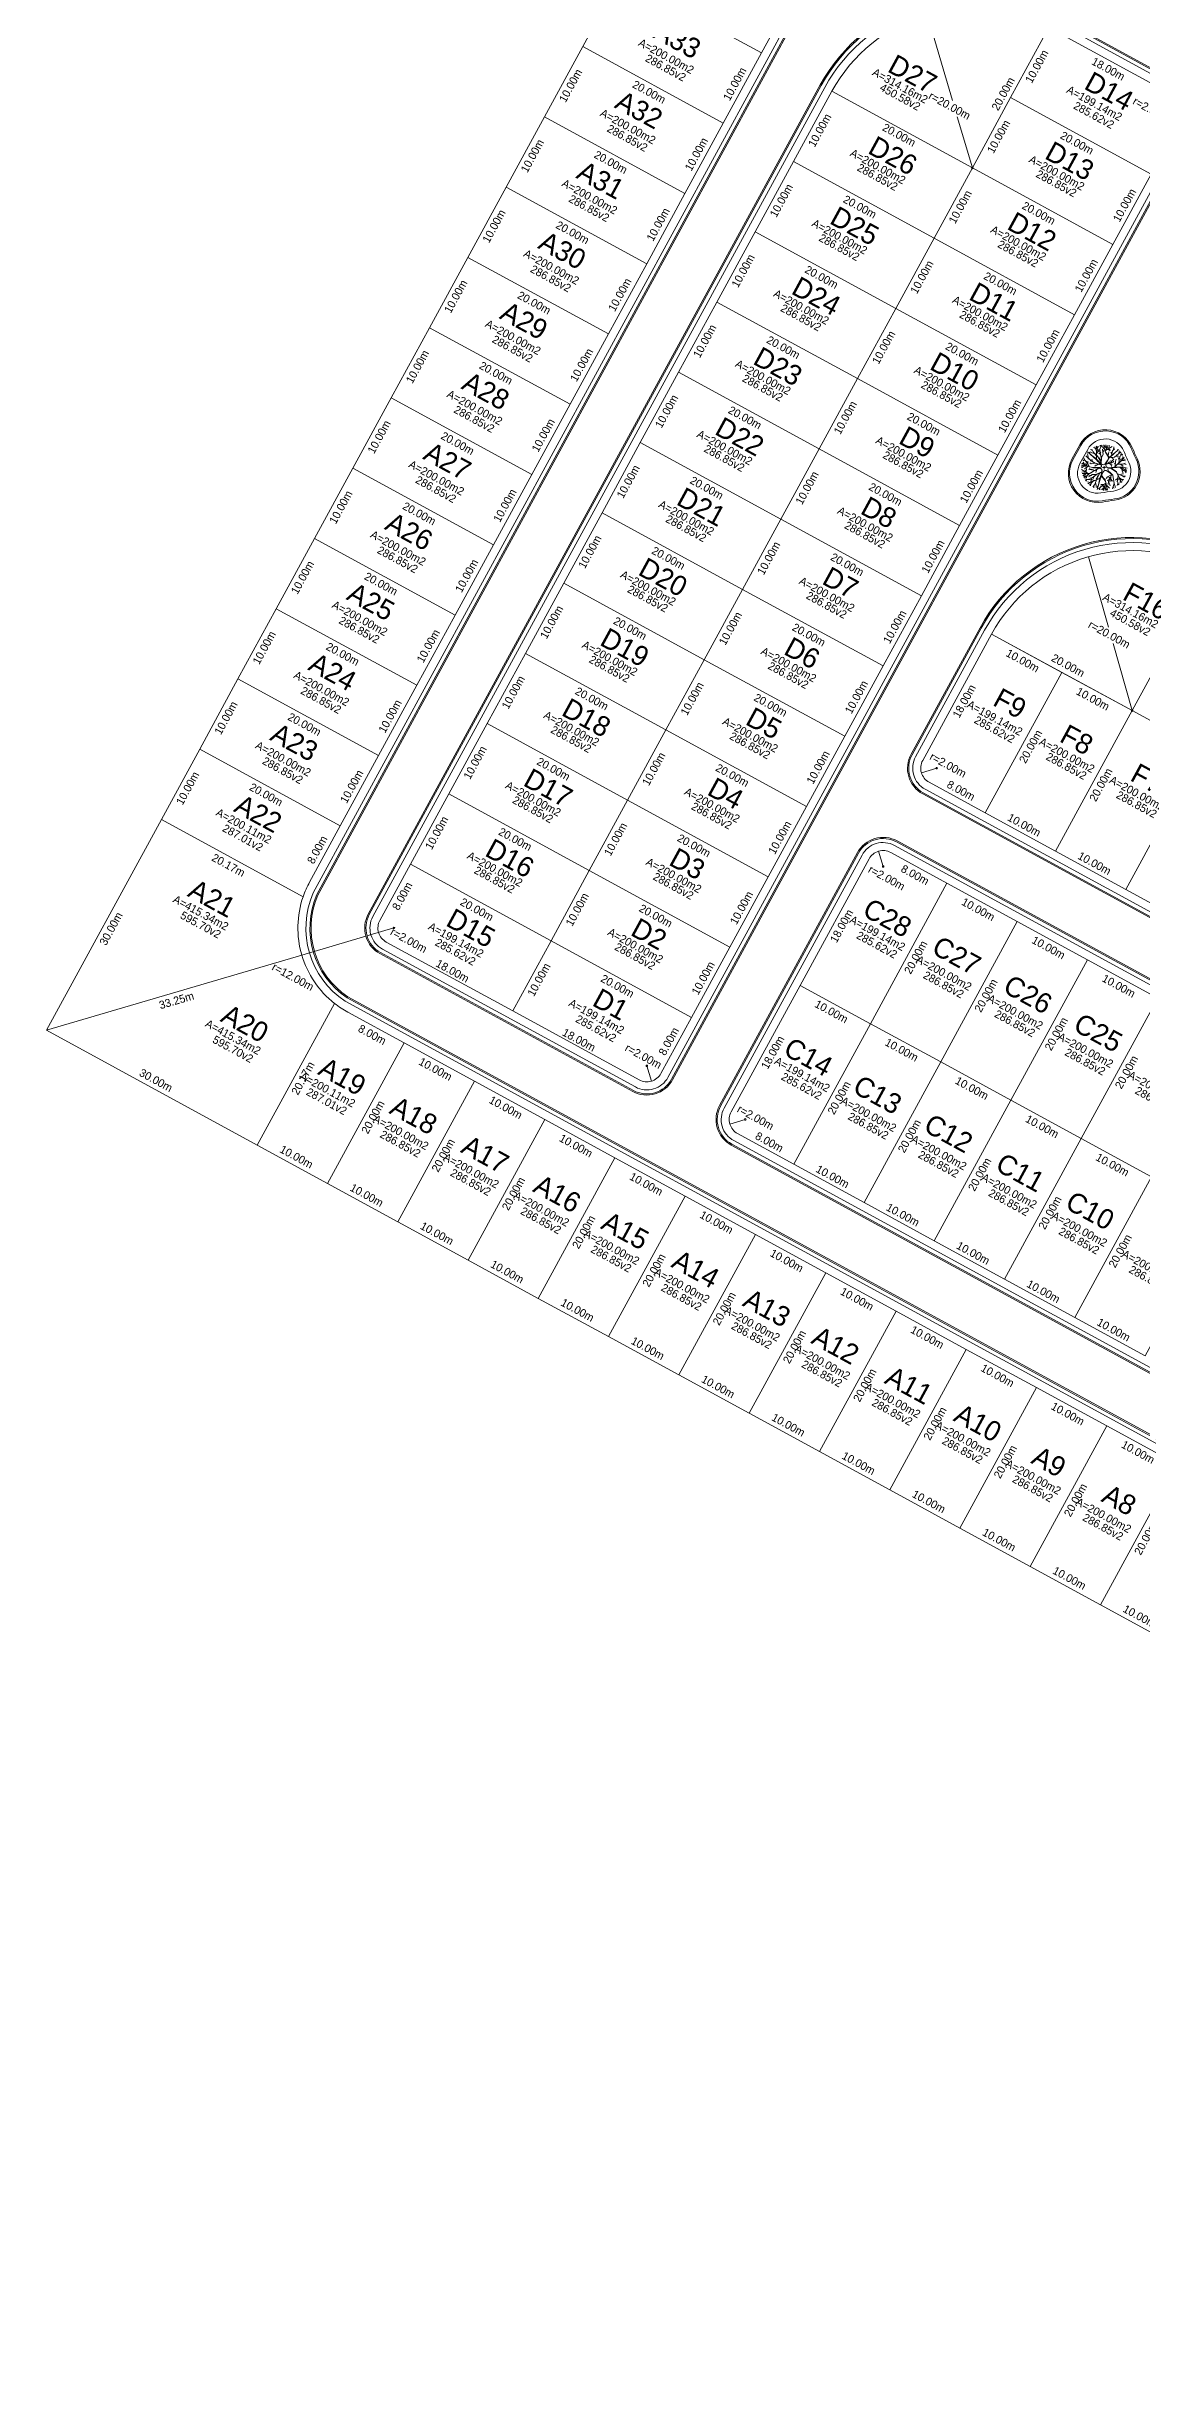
# Model space of a CAD drawing. Header units: metres. Extents: x 25 to 399, y 5 to 459.
# Drawn here: x 25.1 to 161.9, y 10.5 to 301.2 of the extents above; entities that cross this region are included whole.
import ezdxf
from ezdxf.enums import TextEntityAlignment as Align

# ---------------------------------------------------------------- set-up
doc = ezdxf.new("R2010")
doc.units = ezdxf.units.M
for name, color, linetype, lineweight in [('ACERAS', 7, 'Continuous', 0), ('JARDINERIA', 250, 'Continuous', 0), ('LOTES', 250, 'Continuous', 5), ('textos', 16, 'Continuous', 0)]:
    doc.layers.add(name, color=color, linetype=linetype, lineweight=lineweight)
doc.styles.get("Standard").update_dxf_attribs({"font": ''})
doc.styles.get('Standard').set_extended_font_data('Caviar Dreams')

# ---------------------------------------------------------------- blocks, each defined once
blk = doc.blocks.new('A$C64D44EF8')
at = {"layer": 'JARDINERIA', "color": 116, "lineweight": 0, "true_color": 0x136734}
for p, q in [((0.071, 0.547), (0, 0.503)), ((0.033, 0.523), (0.001, 0.529)), ((0.123, 0.546), (0.002, 0.549)), ((0.041, 0.587), (0.007, 0.583)), ((0.105, 0.546), (0.011, 0.606)), ((0.044, 0.548), (0.024, 0.561)), ((0.074, 0.668), (0.034, 0.676)), ((0.054, 0.672), (0.039, 0.654)), ((0.073, 0.567), (0.042, 0.627)), ((0.074, 0.668), (0.051, 0.719)), ((0.122, 0.619), (0.074, 0.668)), ((0.133, 0.522), (0.088, 0.52)), ((0.121, 0.546), (0.092, 0.595)), ((0.147, 0.534), (0.097, 0.494)), ((0.193, 0.673), (0.102, 0.762)), ((0.12, 0.512), (0.106, 0.48)), ((0.108, 0.569), (0.112, 0.591)), ((0.111, 0.63), (0.114, 0.648)), ((0.122, 0.619), (0.169, 0.525)), ((0.143, 0.579), (0.122, 0.619)), ((0.179, 0.518), (0.123, 0.546)), ((0.169, 0.525), (0.123, 0.546)), ((0.14, 0.787), (0.125, 0.812)), ((0.326, 0.678), (0.137, 0.849)), ((0.146, 0.719), (0.14, 0.787)), ((0.143, 0.578), (0.143, 0.644)), ((0.171, 0.524), (0.143, 0.578)), ((0.173, 0.693), (0.144, 0.694)), ((0.18, 0.52), (0.171, 0.524)), ((0.188, 0.823), (0.173, 0.843)), ((0.179, 0.518), (0.25, 0.504)), ((0.18, 0.52), (0.254, 0.509)), ((0.213, 0.59), (0.184, 0.608)), ((0.198, 0.794), (0.188, 0.823)), ((0.19, 0.819), (0.2, 0.851)), ((0.325, 0.692), (0.191, 0.8)), ((0.216, 0.656), (0.191, 0.654)), ((0.216, 0.655), (0.193, 0.673)), ((0.247, 0.875), (0.199, 0.903)), ((0.23, 0.826), (0.213, 0.835)), ((0.297, 0.601), (0.213, 0.59)), ((0.303, 0.598), (0.213, 0.59)), ((0.297, 0.601), (0.216, 0.655)), ((0.302, 0.603), (0.216, 0.655)), ((0.242, 0.639), (0.226, 0.686)), ((0.289, 0.814), (0.23, 0.826)), ((0.289, 0.814), (0.23, 0.826)), ((0.259, 0.849), (0.231, 0.911)), ((0.329, 0.771), (0.259, 0.849)), ((0.289, 0.814), (0.259, 0.849)), ((0.316, 0.911), (0.267, 0.945)), ((0.329, 0.767), (0.289, 0.814)), ((0.379, 0.575), (0.293, 0.537)), ((0.324, 0.553), (0.293, 0.537)), ((0.334, 0.862), (0.297, 0.959)), ((0.302, 0.603), (0.425, 0.569)), ((0.369, 0.578), (0.303, 0.598)), ((0.326, 0.554), (0.305, 0.558)), ((0.324, 0.553), (0.31, 0.557)), ((0.325, 0.692), (0.329, 0.767)), ((0.369, 0.578), (0.326, 0.554)), ((0.328, 0.878), (0.345, 0.976)), ((0.329, 0.771), (0.334, 0.862)), ((0.341, 0.953), (0.33, 0.973)), ((0.33, 0.686), (0.333, 0.809)), ((0.402, 0.892), (0.333, 0.811)), ((0.333, 0.811), (0.334, 0.862)), ((0.333, 0.809), (0.372, 0.856)), ((0.334, 0.916), (0.378, 0.968)), ((0.334, 0.864), (0.368, 0.91)), ((0.366, 0.733), (0.338, 0.751)), ((0.35, 0.885), (0.372, 0.89)), ((0.375, 0.715), (0.352, 0.765)), ((0.372, 0.856), (0.402, 0.892)), ((0.372, 0.856), (0.431, 0.87)), ((0.372, 0.856), (0.431, 0.87)), ((0.429, 0.639), (0.375, 0.715)), ((0.397, 0.688), (0.375, 0.715)), ((0.432, 0.558), (0.379, 0.575)), ((0.421, 0.788), (0.383, 0.82)), ((0.398, 0.708), (0.394, 0.719)), ((0.397, 0.688), (0.398, 0.703)), ((0.398, 0.687), (0.398, 0.708)), ((0.429, 0.649), (0.398, 0.687)), ((0.424, 0.974), (0.402, 0.981)), ((0.402, 0.892), (0.429, 0.954)), ((0.415, 0.818), (0.407, 0.846)), ((0.408, 0.905), (0.425, 0.91)), ((0.415, 0.819), (0.425, 0.842)), ((0.439, 0.724), (0.415, 0.818)), ((0.435, 0.72), (0.415, 0.818)), ((0.429, 0.954), (0.42, 0.994)), ((0.429, 0.639), (0.425, 0.592)), ((0.429, 0.954), (0.462, 0.99)), ((0.435, 0.72), (0.429, 0.649)), ((0.433, 0.587), (0.44, 0.717)), ((0.439, 0.724), (0.478, 0.799)), ((0.44, 0.717), (0.478, 0.799)), ((0.471, 0.943), (0.464, 0.964)), ((0.47, 0.832), (0.466, 0.902)), ((0.47, 0.839), (0.494, 0.876)), ((0.478, 0.799), (0.47, 0.832)), ((0.506, 0.912), (0.471, 0.943)), ((0.505, 0.915), (0.471, 0.943)), ((0.505, 0.921), (0.494, 0.997)), ((0.494, 0.997), (0.503, 0.919)), ((0.5, 0.5), (0.5, 0.534)), ((0.503, 0.919), (0.505, 0.915)), ((0.526, 0.867), (0.505, 0.921)), ((0.506, 0.912), (0.523, 0.863)), ((0.515, 0.964), (0.509, 0.989)), ((0.547, 0.933), (0.515, 0.964)), ((0.523, 0.863), (0.52, 0.856)), ((0.601, 0.717), (0.52, 0.856)), ((0.563, 0.929), (0.526, 0.867)), ((0.527, 0.86), (0.594, 0.989)), ((0.527, 0.855), (0.527, 0.86)), ((0.607, 0.721), (0.527, 0.855)), ((0.533, 0.566), (0.54, 0.579)), ((0.544, 0.518), (0.533, 0.566)), ((0.534, 0.874), (0.679, 0.964)), ((0.55, 0.905), (0.54, 0.997)), ((0.54, 0.579), (0.604, 0.59)), ((0.541, 0.582), (0.612, 0.713)), ((0.541, 0.582), (0.577, 0.587)), ((0.581, 0.493), (0.544, 0.518)), ((0.545, 0.949), (0.564, 0.975)), ((0.563, 0.929), (0.583, 0.94)), ((0.566, 0.894), (0.634, 0.896)), ((0.577, 0.587), (0.609, 0.619)), ((0.579, 0.588), (0.609, 0.619)), ((0.579, 0.588), (0.65, 0.598)), ((0.586, 0.757), (0.604, 0.842)), ((0.595, 0.8), (0.588, 0.816)), ((0.594, 0.895), (0.634, 0.865)), ((0.598, 0.914), (0.623, 0.982)), ((0.604, 0.59), (0.658, 0.562)), ((0.605, 0.59), (0.65, 0.598)), ((0.605, 0.59), (0.658, 0.562)), ((0.607, 0.721), (0.66, 0.765)), ((0.609, 0.619), (0.625, 0.628)), ((0.612, 0.713), (0.619, 0.72)), ((0.619, 0.72), (0.727, 0.726)), ((0.623, 0.723), (0.814, 0.893)), ((0.623, 0.723), (0.727, 0.726)), ((0.633, 0.596), (0.711, 0.682)), ((0.644, 0.57), (0.649, 0.559)), ((0.668, 0.802), (0.649, 0.838)), ((0.655, 0.62), (0.649, 0.655)), ((0.649, 0.559), (0.662, 0.527)), ((0.65, 0.598), (0.711, 0.628)), ((0.658, 0.562), (0.677, 0.559)), ((0.66, 0.765), (0.682, 0.866)), ((0.662, 0.722), (0.694, 0.698)), ((0.664, 0.768), (0.785, 0.867)), ((0.664, 0.768), (0.682, 0.866)), ((0.682, 0.866), (0.732, 0.911)), ((0.697, 0.621), (0.702, 0.634)), ((0.702, 0.634), (0.709, 0.643)), ((0.705, 0.887), (0.717, 0.951)), ((0.716, 0.506), (0.737, 0.525)), ((0.719, 0.899), (0.737, 0.901)), ((0.726, 0.506), (0.793, 0.572)), ((0.727, 0.726), (0.866, 0.84)), ((0.741, 0.578), (0.729, 0.599)), ((0.737, 0.525), (0.746, 0.636)), ((0.741, 0.529), (0.746, 0.636)), ((0.741, 0.529), (0.822, 0.603)), ((0.746, 0.636), (0.764, 0.681)), ((0.751, 0.746), (0.816, 0.748)), ((0.766, 0.758), (0.77, 0.775)), ((0.784, 0.866), (0.791, 0.896)), ((0.793, 0.572), (0.854, 0.573)), ((0.796, 0.575), (0.862, 0.639)), ((0.796, 0.575), (0.901, 0.573)), ((0.832, 0.663), (0.804, 0.717)), ((0.832, 0.663), (0.804, 0.717)), ((0.818, 0.801), (0.84, 0.867)), ((0.822, 0.603), (0.832, 0.663)), ((0.839, 0.709), (0.824, 0.604)), ((0.824, 0.604), (0.862, 0.639)), ((0.832, 0.663), (0.839, 0.709)), ((0.846, 0.722), (0.838, 0.739)), ((0.839, 0.709), (0.869, 0.77)), ((0.854, 0.573), (0.903, 0.536)), ((0.855, 0.573), (0.903, 0.536)), ((0.855, 0.573), (0.901, 0.573)), ((0.869, 0.665), (0.857, 0.685)), ((0.862, 0.639), (0.959, 0.674)), ((0.863, 0.639), (0.875, 0.696)), ((0.869, 0.77), (0.875, 0.819)), ((0.869, 0.77), (0.905, 0.79)), ((0.878, 0.645), (0.941, 0.721)), ((0.887, 0.78), (0.907, 0.767)), ((0.901, 0.573), (0.966, 0.592)), ((0.902, 0.674), (0.913, 0.741)), ((0.903, 0.536), (0.92, 0.53)), ((0.911, 0.656), (0.968, 0.642)), ((0.926, 0.703), (0.948, 0.708)), ((0.929, 0.581), (0.981, 0.564)), ((0.145, 0.373), (0.001, 0.464)), ((0.081, 0.413), (0.009, 0.406)), ((0.161, 0.372), (0.015, 0.376)), ((0.111, 0.374), (0.032, 0.324)), ((0.073, 0.35), (0.041, 0.355)), ((0.116, 0.326), (0.052, 0.283)), ((0.052, 0.283), (0.118, 0.325)), ((0.072, 0.316), (0.053, 0.3)), ((0.097, 0.494), (0.056, 0.481)), ((0.084, 0.375), (0.064, 0.388)), ((0.087, 0.359), (0.072, 0.316)), ((0.119, 0.243), (0.072, 0.257)), ((0.113, 0.393), (0.082, 0.453)), ((0.084, 0.375), (0.155, 0.369)), ((0.119, 0.243), (0.087, 0.218)), ((0.111, 0.286), (0.094, 0.27)), ((0.1, 0.418), (0.11, 0.467)), ((0.103, 0.23), (0.107, 0.207)), ((0.123, 0.331), (0.111, 0.286)), ((0.121, 0.329), (0.111, 0.286)), ((0.155, 0.369), (0.116, 0.326)), ((0.118, 0.325), (0.121, 0.329)), ((0.187, 0.246), (0.119, 0.243)), ((0.123, 0.331), (0.159, 0.368)), ((0.194, 0.175), (0.128, 0.191)), ((0.231, 0.185), (0.135, 0.158)), ((0.158, 0.164), (0.145, 0.146)), ((0.21, 0.334), (0.15, 0.299)), ((0.215, 0.466), (0.159, 0.463)), ((0.159, 0.368), (0.167, 0.368)), ((0.172, 0.245), (0.16, 0.259)), ((0.161, 0.372), (0.166, 0.371)), ((0.205, 0.33), (0.161, 0.336)), ((0.166, 0.371), (0.288, 0.441)), ((0.243, 0.198), (0.172, 0.122)), ((0.192, 0.465), (0.175, 0.485)), ((0.215, 0.465), (0.181, 0.464)), ((0.242, 0.197), (0.185, 0.208)), ((0.232, 0.235), (0.187, 0.246)), ((0.187, 0.246), (0.289, 0.219)), ((0.232, 0.235), (0.194, 0.282)), ((0.232, 0.235), (0.194, 0.282)), ((0.207, 0.16), (0.197, 0.102)), ((0.216, 0.202), (0.202, 0.22)), ((0.237, 0.355), (0.21, 0.334)), ((0.291, 0.442), (0.215, 0.466)), ((0.288, 0.441), (0.215, 0.465)), ((0.246, 0.289), (0.222, 0.289)), ((0.247, 0.29), (0.226, 0.27)), ((0.253, 0.452), (0.229, 0.447)), ((0.291, 0.22), (0.232, 0.235)), ((0.327, 0.356), (0.237, 0.355)), ((0.321, 0.352), (0.237, 0.355)), ((0.327, 0.233), (0.243, 0.198)), ((0.289, 0.219), (0.243, 0.198)), ((0.288, 0.136), (0.244, 0.084)), ((0.321, 0.352), (0.247, 0.29)), ((0.327, 0.35), (0.247, 0.29)), ((0.25, 0.504), (0.257, 0.501)), ((0.271, 0.308), (0.26, 0.261)), ((0.269, 0.113), (0.264, 0.059)), ((0.327, 0.233), (0.288, 0.136)), ((0.306, 0.178), (0.288, 0.136)), ((0.291, 0.442), (0.38, 0.493)), ((0.403, 0.271), (0.291, 0.22)), ((0.33, 0.234), (0.306, 0.178)), ((0.306, 0.178), (0.321, 0.119)), ((0.306, 0.178), (0.321, 0.119)), ((0.344, 0.086), (0.312, 0.082)), ((0.335, 0.463), (0.314, 0.396)), ((0.321, 0.119), (0.32, 0.101)), ((0.333, 0.462), (0.321, 0.419)), ((0.358, 0.298), (0.323, 0.256)), ((0.447, 0.407), (0.327, 0.356)), ((0.327, 0.35), (0.393, 0.376)), ((0.401, 0.263), (0.33, 0.234)), ((0.341, 0.084), (0.33, 0.061)), ((0.345, 0.283), (0.341, 0.249)), ((0.412, 0.271), (0.341, 0.026)), ((0.363, 0.105), (0.341, 0.084)), ((0.354, 0.322), (0.346, 0.314)), ((0.393, 0.054), (0.349, 0.031)), ((0.373, 0.332), (0.354, 0.322)), ((0.403, 0.38), (0.358, 0.298)), ((0.372, 0.33), (0.358, 0.325)), ((0.372, 0.33), (0.358, 0.298)), ((0.401, 0.263), (0.361, 0.096)), ((0.38, 0.493), (0.366, 0.494)), ((0.393, 0.376), (0.373, 0.332)), ((0.393, 0.054), (0.388, 0.013)), ((0.39, 0.033), (0.409, 0.019)), ((0.44, 0.103), (0.393, 0.054)), ((0.403, 0.38), (0.446, 0.397)), ((0.429, 0.092), (0.411, 0.094)), ((0.48, 0.127), (0.42, 0.134)), ((0.48, 0.126), (0.42, 0.134)), ((0.432, 0.318), (0.522, 0.205)), ((0.495, 0.057), (0.436, 0.023)), ((0.438, 0.332), (0.525, 0.206)), ((0.44, 0.103), (0.533, 0.156)), ((0.48, 0.126), (0.44, 0.103)), ((0.513, 0.09), (0.464, 0.004)), ((0.5, 0.5), (0.465, 0.5)), ((0.513, 0.106), (0.465, 0.074)), ((0.491, 0.091), (0.468, 0.095)), ((0.476, 0.024), (0.479, 0.002)), ((0.532, 0.157), (0.48, 0.127)), ((0.488, 0.26), (0.527, 0.238)), ((0.5, 0.5), (0.53, 0.5)), ((0.5, 0.5), (0.5, 0.461)), ((0.532, 0.155), (0.513, 0.107)), ((0.513, 0.107), (0.515, 0)), ((0.514, 0.055), (0.551, 0.002)), ((0.522, 0.205), (0.532, 0.157)), ((0.525, 0.206), (0.564, 0.004)), ((0.533, 0.156), (0.554, 0.057)), ((0.571, 0.3), (0.542, 0.262)), ((0.543, 0.115), (0.614, 0.052)), ((0.624, 0.252), (0.564, 0.22)), ((0.571, 0.3), (0.666, 0.348)), ((0.612, 0.321), (0.571, 0.3)), ((0.716, 0.506), (0.581, 0.493)), ((0.592, 0.198), (0.584, 0.132)), ((0.644, 0.284), (0.592, 0.2)), ((0.592, 0.2), (0.627, 0.099)), ((0.645, 0.3), (0.595, 0.27)), ((0.595, 0.069), (0.6, 0.047)), ((0.622, 0.286), (0.6, 0.29)), ((0.604, 0.22), (0.607, 0.197)), ((0.666, 0.35), (0.612, 0.321)), ((0.761, 0.402), (0.635, 0.486)), ((0.645, 0.301), (0.642, 0.198)), ((0.644, 0.249), (0.675, 0.199)), ((0.666, 0.348), (0.645, 0.301)), ((0.766, 0.403), (0.656, 0.489)), ((0.711, 0.157), (0.674, 0.031)), ((0.688, 0.33), (0.712, 0.153)), ((0.69, 0.332), (0.712, 0.153)), ((0.692, 0.09), (0.712, 0.05)), ((0.712, 0.153), (0.745, 0.064)), ((0.792, 0.265), (0.747, 0.224)), ((0.792, 0.264), (0.747, 0.224)), ((0.761, 0.402), (0.803, 0.325)), ((0.766, 0.403), (0.786, 0.363)), ((0.785, 0.204), (0.772, 0.192)), ((0.791, 0.151), (0.78, 0.103)), ((0.784, 0.219), (0.804, 0.323)), ((0.792, 0.264), (0.784, 0.219)), ((0.784, 0.219), (0.791, 0.151)), ((0.786, 0.363), (0.843, 0.342)), ((0.787, 0.359), (0.828, 0.278)), ((0.787, 0.359), (0.887, 0.327)), ((0.791, 0.151), (0.818, 0.121)), ((0.803, 0.325), (0.792, 0.265)), ((0.804, 0.323), (0.828, 0.278)), ((0.805, 0.136), (0.828, 0.141)), ((0.826, 0.25), (0.808, 0.235)), ((0.829, 0.277), (0.822, 0.22)), ((0.828, 0.278), (0.908, 0.212)), ((0.841, 0.505), (0.888, 0.466)), ((0.841, 0.267), (0.875, 0.173)), ((0.854, 0.231), (0.842, 0.164)), ((0.843, 0.342), (0.901, 0.361)), ((0.844, 0.342), (0.901, 0.361)), ((0.844, 0.342), (0.887, 0.327)), ((0.845, 0.505), (0.868, 0.485)), ((0.867, 0.196), (0.886, 0.184)), ((0.868, 0.485), (0.912, 0.481)), ((0.868, 0.245), (0.927, 0.239)), ((0.87, 0.483), (0.912, 0.481)), ((0.87, 0.483), (0.923, 0.436)), ((0.887, 0.327), (0.942, 0.287)), ((0.888, 0.466), (0.901, 0.407)), ((0.888, 0.466), (0.901, 0.407)), ((0.888, 0.466), (0.923, 0.436)), ((0.898, 0.422), (0.893, 0.411)), ((0.901, 0.407), (0.911, 0.391)), ((0.901, 0.361), (0.92, 0.361)), ((0.908, 0.509), (1, 0.487)), ((0.91, 0.448), (0.99, 0.45)), ((0.91, 0.31), (0.965, 0.309)), ((0.912, 0.481), (0.929, 0.475)), ((0.923, 0.436), (0.986, 0.409)), ((0.945, 0.449), (0.966, 0.474)), ((0.95, 0.425), (0.979, 0.378)), ((0.968, 0.449), (0.987, 0.434)), ((0.971, 0.416), (0.984, 0.42))]:
    blk.add_line(p, q, dxfattribs=at)
for points in [[(0.254, 0.509), (0.311, 0.505), (0.356, 0.503), (0.389, 0.504), (0.412, 0.506), (0.428, 0.51), (0.436, 0.516), (0.44, 0.523), (0.441, 0.53), (0.44, 0.539), (0.437, 0.548), (0.432, 0.558)], [(0.326, 0.678), (0.36, 0.639)], [(0.33, 0.686), (0.381, 0.634), (0.425, 0.592)], [(0.425, 0.569), (0.424, 0.571), (0.413, 0.585), (0.399, 0.601), (0.381, 0.619), (0.36, 0.639)], [(0.433, 0.587), (0.458, 0.57), (0.485, 0.564), (0.51, 0.575), (0.536, 0.604), (0.565, 0.651), (0.601, 0.717)], [(0.167, 0.368), (0.239, 0.409), (0.293, 0.44), (0.332, 0.462), (0.333, 0.462)], [(0.366, 0.494), (0.332, 0.498), (0.257, 0.501)], [(0.335, 0.463), (0.359, 0.476), (0.376, 0.485), (0.385, 0.489), (0.39, 0.491), (0.393, 0.49), (0.396, 0.489), (0.399, 0.489), (0.403, 0.488), (0.406, 0.486), (0.41, 0.485), (0.414, 0.484), (0.418, 0.482), (0.422, 0.48), (0.425, 0.479), (0.429, 0.477), (0.432, 0.475), (0.435, 0.472), (0.437, 0.47), (0.44, 0.467), (0.442, 0.464), (0.444, 0.46), (0.446, 0.456), (0.447, 0.452), (0.448, 0.447), (0.449, 0.441), (0.45, 0.434), (0.45, 0.426), (0.449, 0.417), (0.447, 0.407)], [(0.403, 0.271), (0.428, 0.34), (0.446, 0.397)], [(0.412, 0.271), (0.432, 0.318)], [(0.438, 0.332), (0.442, 0.341), (0.467, 0.392), (0.49, 0.424), (0.514, 0.438), (0.543, 0.435), (0.579, 0.416), (0.626, 0.38), (0.688, 0.33)], [(0.69, 0.332), (0.633, 0.383), (0.595, 0.422), (0.579, 0.45), (0.586, 0.47), (0.62, 0.484), (0.635, 0.486)], [(0.656, 0.489), (0.683, 0.493), (0.778, 0.501), (0.841, 0.505)], [(0.908, 0.509), (0.777, 0.506), (0.726, 0.506)], [(0.845, 0.505), (0.908, 0.509)]]:
    blk.add_lwpolyline(points, dxfattribs=at)

msp = doc.modelspace()

# ---------------------------------------------------------------- linework, layer by layer
at = {"layer": 'ACERAS'}
for points in [[(185.86, 10.88), (227.98, 88.15, 0.414148), (226.78, 92.22), (62.43, 181.86, -0.363873), (58.43, 195.42), (123.95, 315.69, 0.414214), (122.75, 319.76), (45.48, 361.88)], [(186.43, 10.57), (228.55, 87.84, 0.414148), (227.15, 92.58), (62.69, 182.28, -0.362712), (58.88, 195.2), (124.39, 315.45, 0.414214), (122.99, 320.2), (45.72, 362.32)], [(186.57, 10.5), (228.68, 87.76, 0.414148), (227.23, 92.72), (62.76, 182.41, -0.362347), (59.02, 195.13), (124.52, 315.38, 0.414214), (123.06, 320.33), (45.79, 362.45)]]:
    msp.add_lwpolyline(points, format="xyb", dxfattribs=at)
for points in [[(151.16, 305.02), (166.96, 296.4, -0.414214), (168.42, 291.45), (103.33, 172.04, -0.414214), (98.38, 170.58), (66.77, 187.81, -0.414214), (65.31, 192.76), (121.79, 296.37, -0.414214)], [(151.09, 304.89), (166.89, 296.27, -0.414214), (168.29, 291.52), (103.2, 172.11, -0.414214), (98.45, 170.71), (66.84, 187.94, -0.414214), (65.44, 192.69), (121.92, 296.3, -0.414214)], [(150.85, 304.45), (166.65, 295.83, -0.414214), (167.85, 291.76), (102.76, 172.35, -0.414214), (98.69, 171.15), (67.08, 188.38, -0.414214), (65.88, 192.45), (122.36, 296.06, -0.414214)], [(134.6, 207.78), (210.11, 166.62, 0.414214), (215.06, 168.08), (223.68, 183.88, 0.414214), (215.03, 213.26), (171.13, 237.19, 0.414214), (141.76, 228.54), (133.14, 212.73, 0.414214)], [(134.67, 207.91), (210.18, 166.75, 0.414214), (214.93, 168.15), (223.55, 183.96, 0.414214), (214.96, 213.12), (171.06, 237.05, 0.414214), (141.89, 228.47), (133.27, 212.66, 0.414214)], [(134.91, 208.35), (210.42, 167.19, 0.414214), (214.49, 168.39), (223.11, 184.2, 0.414214), (214.72, 212.69), (170.82, 236.62, 0.414214), (142.33, 228.23), (133.71, 212.42, 0.414214)], [(131.39, 201.9), (251.16, 136.62, -0.414214), (252.61, 131.67), (235.38, 100.06, -0.414214), (230.43, 98.6), (110.67, 163.88, -0.414214), (109.21, 168.83), (126.44, 200.44, -0.414214)], [(131.32, 201.77), (251.08, 136.49, -0.414214), (252.48, 131.74), (235.25, 100.13, -0.414214), (230.5, 98.73), (110.74, 164.01, -0.414214), (109.34, 168.76), (126.57, 200.37, -0.414214)], [(131.08, 201.33), (250.71, 136.12, -0.414214), (251.91, 132.05), (234.68, 100.44, -0.414214), (230.61, 99.24), (110.98, 164.45, -0.414214), (109.78, 168.52), (127.01, 200.13, -0.414214)]]:
    msp.add_lwpolyline(points, format="xyb", close=True, dxfattribs=at)
at = {"layer": 'JARDINERIA', "elevation": -1110.01}
for points in [[(160.77, 251.06, 0.011388), (161.4, 249.68, -0.511453), (158.57, 244.48, 0.011388), (157.06, 244.25, -0.62751), (153.24, 249.6), (154.21, 251.38, -0.62751)], [(160.64, 251, 0.011388), (161.26, 249.61, -0.511453), (158.55, 244.63, 0.011388), (157.04, 244.4, -0.62751), (153.37, 249.53), (154.34, 251.31, -0.62751)], [(159.72, 250.61, 0.011388), (160.36, 249.18, -0.511453), (158.42, 245.62, 0.011388), (156.87, 245.39, -0.62751), (154.25, 249.05), (155.22, 250.83, -0.62751)]]:
    msp.add_lwpolyline(points, format="xyb", close=True, dxfattribs=at)
at = {"layer": 'LOTES'}
for points in [[(119.24, 309.15), (101.68, 318.72), (96.89, 309.94), (114.46, 300.37)], [(114.46, 300.37), (96.89, 309.94), (92.11, 301.16), (109.67, 291.59)], [(109.67, 291.59), (92.11, 301.16), (87.32, 292.38), (104.88, 282.81)], [(140.8, 286.01), (123.24, 295.58), (118.45, 286.8), (136.01, 277.23)], [(163.14, 285.22), (145.58, 294.79), (140.8, 286.01), (158.36, 276.44)], [(104.88, 282.81), (87.32, 292.38), (82.54, 283.6), (100.1, 274.03)], [(136.01, 277.23), (118.45, 286.8), (113.66, 278.02), (131.22, 268.45)], [(158.36, 276.44), (140.8, 286.01), (136.01, 277.23), (153.57, 267.66)], [(100.1, 274.03), (82.54, 283.6), (77.75, 274.82), (95.31, 265.25)], [(131.22, 268.45), (113.66, 278.02), (108.88, 269.24), (126.44, 259.67)], [(153.57, 267.66), (136.01, 277.23), (131.22, 268.45), (148.78, 258.88)], [(95.31, 265.25), (77.75, 274.82), (72.96, 266.04), (90.52, 256.47)], [(126.44, 259.67), (108.88, 269.24), (104.09, 260.46), (121.65, 250.89)], [(148.78, 258.88), (131.22, 268.45), (126.44, 259.67), (144, 250.1)], [(90.52, 256.47), (72.96, 266.04), (68.18, 257.26), (85.74, 247.69)], [(121.65, 250.89), (104.09, 260.46), (99.3, 251.68), (116.87, 242.11)], [(144, 250.1), (126.44, 259.67), (121.65, 250.89), (139.21, 241.32)], [(85.74, 247.69), (68.18, 257.26), (63.39, 248.48), (80.95, 238.91)], [(116.87, 242.11), (99.3, 251.68), (94.52, 242.9), (112.08, 233.33)], [(139.21, 241.32), (121.65, 250.89), (116.87, 242.11), (134.43, 232.54)], [(80.95, 238.91), (63.39, 248.48), (58.61, 239.7), (76.17, 230.13)], [(112.08, 233.33), (94.52, 242.9), (89.73, 234.12), (107.29, 224.55)], [(134.43, 232.54), (116.87, 242.11), (112.08, 233.33), (129.64, 223.76)], [(76.17, 230.13), (58.61, 239.7), (53.82, 230.92), (71.38, 221.35)], [(169.55, 213.39), (160.77, 218.18), (170.34, 235.74), (179.12, 230.95)], [(107.29, 224.55), (89.73, 234.12), (84.95, 225.34), (102.51, 215.77)], [(129.64, 223.76), (112.08, 233.33), (107.29, 224.55), (124.85, 214.98)], [(71.38, 221.35), (53.82, 230.92), (49.03, 222.14), (66.59, 212.56)], [(102.51, 215.77), (84.95, 225.34), (80.16, 216.56), (97.72, 206.99)], [(124.85, 214.98), (107.29, 224.55), (102.51, 215.77), (120.07, 206.19)], [(66.59, 212.56), (49.03, 222.14), (44.25, 213.36), (61.81, 203.78)], [(151.19, 200.62), (142.41, 205.4), (151.99, 222.96), (160.77, 218.18)], [(159.97, 195.83), (151.19, 200.62), (160.77, 218.18), (169.55, 213.39)], [(97.72, 206.99), (80.16, 216.56), (75.37, 207.78), (92.93, 198.21)], [(120.07, 206.19), (102.51, 215.77), (97.72, 206.99), (115.28, 197.41)], [(168.76, 191.04), (159.97, 195.83), (169.55, 213.39), (178.33, 208.61)], [(92.93, 198.21), (75.37, 207.78), (70.59, 199), (88.15, 189.43)], [(115.28, 197.41), (97.72, 206.99), (92.93, 198.21), (110.5, 188.63)], [(110.5, 188.63), (92.93, 198.21), (88.15, 189.43), (105.71, 179.85)], [(146.41, 191.84), (137.63, 196.62), (128.06, 179.06), (136.84, 174.28)], [(155.19, 187.05), (146.41, 191.84), (136.84, 174.28), (145.62, 169.49)], [(163.97, 182.26), (155.19, 187.05), (145.62, 169.49), (154.4, 164.7)], [(172.75, 177.48), (163.97, 182.26), (154.4, 164.7), (163.18, 159.92)], [(136.84, 174.28), (128.06, 179.06), (118.48, 161.5), (127.26, 156.72)], [(78.58, 171.87), (69.8, 176.65), (60.22, 159.09), (69, 154.31)], [(87.36, 167.08), (78.58, 171.87), (69, 154.31), (77.78, 149.52)], [(145.62, 169.49), (136.84, 174.28), (127.26, 156.72), (136.04, 151.93)], [(154.4, 164.7), (145.62, 169.49), (136.04, 151.93), (144.82, 147.14)], [(96.14, 162.29), (87.36, 167.08), (77.78, 149.52), (86.56, 144.73)], [(163.18, 159.92), (154.4, 164.7), (144.82, 147.14), (153.6, 142.36)], [(104.92, 157.51), (96.14, 162.29), (86.56, 144.73), (95.35, 139.95)], [(171.96, 155.13), (163.18, 159.92), (153.6, 142.36), (162.39, 137.57)], [(113.7, 152.72), (104.92, 157.51), (95.35, 139.95), (104.13, 135.16)], [(122.48, 147.94), (113.7, 152.72), (104.13, 135.16), (112.91, 130.37)], [(131.26, 143.15), (122.48, 147.94), (112.91, 130.37), (121.69, 125.59)], [(140.04, 138.36), (131.26, 143.15), (121.69, 125.59), (130.47, 120.8)], [(148.82, 133.58), (140.04, 138.36), (130.47, 120.8), (139.25, 116.02)], [(157.6, 128.79), (148.82, 133.58), (139.25, 116.02), (148.03, 111.23)], [(166.38, 124), (157.6, 128.79), (148.03, 111.23), (156.81, 106.44)], [(175.16, 119.22), (166.38, 124), (156.81, 106.44), (165.59, 101.66)]]:
    msp.add_lwpolyline(points, close=True, dxfattribs=at)
for points in [[(150.37, 303.57, 0.414214), (123.24, 295.58), (140.8, 286.01), (145.58, 294.79)], [(166.97, 292.24, 0.414214), (166.17, 294.95), (150.37, 303.57), (145.58, 294.79), (163.14, 285.22)], [(160.77, 218.18), (143.21, 227.75, -0.414214), (170.34, 235.74)], [(142.41, 205.4), (135.39, 209.23, -0.414214), (134.59, 211.95), (143.21, 227.75), (151.99, 222.96)], [(61.81, 203.78), (44.25, 213.36), (39.46, 204.58), (57.17, 194.92, -0.041886), (57.98, 196.76)], [(57, 187.63, -0.155728), (57.17, 194.92), (39.46, 204.58), (25.1, 178.24)], [(137.63, 196.62), (130.6, 200.45, 0.414214), (127.89, 199.65), (119.28, 183.85), (128.06, 179.06)], [(88.15, 189.43), (70.59, 199), (66.76, 191.97, 0.414214), (67.56, 189.26), (83.36, 180.65)], [(105.71, 179.85), (88.15, 189.43), (83.36, 180.65), (99.17, 172.03, 0.414214), (101.88, 172.83)], [(61.1, 181.59, -0.155728), (57, 187.63), (25.1, 178.24), (51.44, 163.88)], [(128.06, 179.06), (119.28, 183.85), (110.66, 168.04, 0.414214), (111.46, 165.33), (118.48, 161.5)], [(69.8, 176.65), (62.77, 180.48, -0.041886), (61.1, 181.59), (51.44, 163.88), (60.22, 159.09)]]:
    msp.add_lwpolyline(points, format="xyb", close=True, dxfattribs=at)
at = {"layer": 'textos'}
for p, q in [((138.31, 294.45), (135.15, 305.19)), ((140.8, 286.01), (138.92, 292.4)), ((157.82, 228.61), (155.33, 237.42)), ((160.77, 218.18), (158.39, 226.57)), ((136.35, 210.99), (134.43, 210.42)), ((129.65, 198.7), (129.08, 200.61)), ((57, 187.63), (68.52, 191.02)), ((100.12, 173.79), (100.69, 171.87)), ((112.42, 167.09), (110.5, 166.52))]:
    msp.add_line(p, q, dxfattribs=at)
for centre in [(140.8, 286.01), (160.77, 218.18), (136.35, 210.99), (129.65, 198.7), (68.52, 191.02), (100.12, 173.79), (112.42, 167.09)]:
    msp.add_circle(centre, 0.1, dxfattribs=at)

# ---------------------------------------------------------------- block references
at = {"layer": 'JARDINERIA', "xscale": 5.699999999999999, "yscale": 5.699999999999999, "zscale": 5.699999999999999, "rotation": 0.5738691969927138}
msp.add_blockref('A$C64D44EF8', (154.46, 245.67, -1110.01), dxfattribs=at)

# ---------------------------------------------------------------- texts
at = {"layer": 'textos'}
for s, rotation, p in [('A=200.00m2', 331.4053, (102.55, 299.96)), ('286.85v2', 331.4053, (102.48, 298.52)), ('10.00m', 61.4053, (148.85, 298.7)), ('18.00m', 331.4053, (157.79, 298.38)), ('10.00m', 61.4053, (90.59, 296.29)), ('20.00m', 331.4053, (100.41, 295.5)), ('10.00m', 61.4053, (111.1, 296.5)), ('A=314.16m2', 331.4053, (131.78, 296.27)), ('20.00m', 61.4053, (144.65, 295.27)), ('450.58v2', 331.4053, (131.78, 294.87)), ('r=20.00m', 331.4053, (137.96, 293.78)), ('A=199.14m2', 331.4053, (156.06, 294.09)), ('285.62v2', 331.4053, (155.99, 292.6)), ('r=2.00m', 331.4053, (163.15, 293.29)), ('A=200.00m2', 331.4053, (97.77, 291.18)), ('286.85v2', 331.4053, (97.69, 289.74)), ('10.00m', 61.4053, (121.72, 290.71)), ('20.00m', 331.4053, (131.65, 290.13)), ('10.00m', 61.4053, (144.07, 289.92)), ('10.00m', 61.4053, (85.81, 287.51)), ('20.00m', 331.4053, (95.62, 286.72)), ('10.00m', 61.4053, (106.31, 287.72)), ('A=200.00m2', 331.4053, (129, 286.18)), ('20.00m', 331.4053, (153.88, 289.13)), ('286.85v2', 331.4053, (128.95, 284.86)), ('A=200.00m2', 331.4053, (151.35, 285.39)), ('286.85v2', 331.4053, (151.3, 284.06)), ('A=200.00m2', 331.4053, (92.98, 282.4)), ('286.85v2', 331.4053, (92.91, 280.96)), ('10.00m', 61.4053, (116.93, 281.93)), ('20.00m', 331.4053, (126.75, 281.14)), ('10.00m', 61.4053, (139.28, 281.14)), ('10.00m', 61.4053, (159.81, 281.34)), ('10.00m', 61.4053, (81.02, 278.73)), ('20.00m', 331.4053, (90.84, 277.93)), ('10.00m', 61.4053, (101.53, 278.94)), ('A=200.00m2', 331.4053, (124.22, 277.4)), ('20.00m', 331.4053, (149.1, 280.35)), ('286.85v2', 331.4053, (124.17, 276.08)), ('A=200.00m2', 331.4053, (146.56, 276.61)), ('286.85v2', 331.4053, (146.51, 275.28)), ('A=200.00m2', 331.4053, (88.2, 273.62)), ('286.85v2', 331.4053, (88.12, 272.18)), ('10.00m', 61.4053, (112.15, 273.15)), ('20.00m', 331.4053, (121.96, 272.36)), ('10.00m', 61.4053, (134.49, 272.36)), ('10.00m', 61.4053, (155.03, 272.56)), ('10.00m', 61.4053, (76.24, 269.95)), ('20.00m', 331.4053, (86.05, 269.15)), ('10.00m', 61.4053, (96.74, 270.16)), ('A=200.00m2', 331.4053, (119.43, 268.62)), ('20.00m', 331.4053, (144.31, 271.56)), ('286.85v2', 331.4053, (119.38, 267.3)), ('A=200.00m2', 331.4053, (141.78, 267.83)), ('286.85v2', 331.4053, (141.73, 266.5)), ('A=200.00m2', 331.4053, (83.41, 264.84)), ('286.85v2', 331.4053, (83.34, 263.4)), ('10.00m', 61.4053, (107.36, 264.37)), ('20.00m', 331.4053, (117.18, 263.58)), ('10.00m', 61.4053, (129.71, 263.58)), ('10.00m', 61.4053, (150.24, 263.78)), ('10.00m', 61.4053, (71.45, 261.17)), ('20.00m', 331.4053, (81.27, 260.37)), ('10.00m', 61.4053, (91.96, 261.38)), ('A=200.00m2', 331.4053, (114.65, 259.84)), ('20.00m', 331.4053, (139.53, 262.78)), ('286.85v2', 331.4053, (114.6, 258.52)), ('A=200.00m2', 331.4053, (136.99, 259.05)), ('286.85v2', 331.4053, (136.94, 257.72)), ('A=200.00m2', 331.4053, (78.62, 256.06)), ('286.85v2', 331.4053, (78.55, 254.62)), ('10.00m', 61.4053, (102.58, 255.59)), ('20.00m', 331.4053, (112.39, 254.8)), ('10.00m', 61.4053, (124.92, 254.8)), ('10.00m', 61.4053, (145.45, 255)), ('10.00m', 61.4053, (66.66, 252.39)), ('20.00m', 331.4053, (76.48, 251.59)), ('10.00m', 61.4053, (87.17, 252.6)), ('A=200.00m2', 331.4053, (109.86, 251.06)), ('20.00m', 331.4053, (134.74, 254)), ('286.85v2', 331.4053, (109.81, 249.73)), ('A=200.00m2', 331.4053, (132.21, 250.27)), ('286.85v2', 331.4053, (132.16, 248.94)), ('A=200.00m2', 331.4053, (73.84, 247.28)), ('286.85v2', 331.4053, (73.76, 245.84)), ('10.00m', 61.4053, (97.79, 246.81)), ('20.00m', 331.4053, (107.61, 246.02)), ('10.00m', 61.4053, (120.14, 246.02)), ('10.00m', 61.4053, (140.67, 246.22)), ('10.00m', 61.4053, (61.88, 243.61)), ('20.00m', 331.4053, (71.69, 242.81)), ('10.00m', 61.4053, (82.38, 243.82)), ('A=200.00m2', 331.4053, (105.07, 242.28)), ('20.00m', 331.4053, (129.95, 245.22)), ('286.85v2', 331.4053, (105.02, 240.95)), ('A=200.00m2', 331.4053, (127.42, 241.49)), ('286.85v2', 331.4053, (127.37, 240.16)), ('A=200.00m2', 331.4053, (69.05, 238.5)), ('286.85v2', 331.4053, (68.98, 237.06)), ('10.00m', 61.4053, (93, 238.03)), ('20.00m', 331.4053, (102.82, 237.24)), ('10.00m', 61.4053, (115.35, 237.24)), ('10.00m', 61.4053, (135.88, 237.44)), ('10.00m', 61.4053, (57.09, 234.83)), ('10.00m', 61.4053, (77.6, 235.04)), ('A=200.00m2', 331.4053, (100.29, 233.5)), ('20.00m', 331.4053, (125.17, 236.44)), ('20.00m', 331.4053, (66.91, 234.03)), ('286.85v2', 331.4053, (100.24, 232.17)), ('A=200.00m2', 331.4053, (122.63, 232.71)), ('286.85v2', 331.4053, (122.58, 231.38)), ('A=314.16m2', 331.4053, (160.58, 230.68)), ('A=200.00m2', 331.4053, (64.26, 229.72)), ('286.85v2', 331.4053, (64.19, 228.27)), ('10.00m', 61.4053, (88.22, 229.25)), ('20.00m', 331.4053, (98.03, 228.46)), ('10.00m', 61.4053, (110.56, 228.46)), ('10.00m', 61.4053, (131.1, 228.66)), ('450.58v2', 331.4053, (160.53, 229.21)), ('10.00m', 61.4053, (52.3, 226.05)), ('10.00m', 61.4053, (72.81, 226.26)), ('A=200.00m2', 331.4053, (95.5, 224.72)), ('20.00m', 331.4053, (120.38, 227.66)), ('r=20.00m', 331.4053, (157.91, 227.7)), ('20.00m', 331.4053, (62.12, 225.25)), ('286.85v2', 331.4053, (95.45, 223.39)), ('A=200.00m2', 331.4053, (117.85, 223.93)), ('286.85v2', 331.4053, (117.8, 222.6)), ('10.00m', 331.4053, (147.09, 224.43)), ('20.00m', 331.4053, (152.76, 223.83)), ('A=200.00m2', 331.4053, (59.48, 220.94)), ('286.85v2', 331.4053, (59.41, 219.49)), ('10.00m', 61.4053, (83.43, 220.47)), ('20.00m', 331.4053, (93.25, 219.68)), ('10.00m', 61.4053, (105.78, 219.68)), ('10.00m', 61.4053, (126.31, 219.88)), ('18.00m', 61.4053, (139.78, 219.37)), ('10.00m', 331.4053, (155.87, 219.65)), ('10.00m', 61.4053, (47.52, 217.27)), ('10.00m', 61.4053, (68.03, 217.48)), ('A=200.00m2', 331.4053, (90.71, 215.94)), ('20.00m', 331.4053, (115.59, 218.88)), ('A=199.14m2', 331.4053, (143.61, 217.26)), ('20.00m', 331.4053, (57.34, 216.47)), ('286.85v2', 331.4053, (90.66, 214.61)), ('A=200.00m2', 331.4053, (113.06, 215.15)), ('286.85v2', 331.4053, (113.01, 213.82)), ('285.62v2', 331.4053, (143.58, 215.83)), ('20.00m', 61.4053, (148.08, 213.7)), ('A=200.00m2', 331.4053, (54.69, 212.16)), ('286.85v2', 331.4053, (54.62, 210.71)), ('10.00m', 61.4053, (78.65, 211.69)), ('20.00m', 331.4053, (88.46, 210.89)), ('10.00m', 61.4053, (100.99, 210.9)), ('10.00m', 61.4053, (121.52, 211.1)), ('r=2.00m', 331.4053, (137.77, 211.38)), ('A=200.00m2', 331.4053, (152.62, 212.61)), ('286.85v2', 331.4053, (152.55, 211.25)), ('10.00m', 61.4053, (42.73, 208.49)), ('10.00m', 61.4053, (63.24, 208.7)), ('20.00m', 331.4053, (110.81, 210.1)), ('8.00m', 331.4053, (139.38, 208.2)), ('20.00m', 61.4053, (156.86, 208.92)), ('A=200.00m2', 331.4053, (161.4, 207.83)), ('20.00m', 331.4053, (52.55, 207.69)), ('A=200.00m2', 331.4053, (85.93, 207.16)), ('286.85v2', 331.4053, (85.88, 205.83)), ('A=200.00m2', 331.4053, (108.28, 206.37)), ('286.85v2', 331.4053, (108.23, 205.04)), ('286.85v2', 331.4053, (161.33, 206.46)), ('A=200.11m2', 331.4053, (49.76, 203.76)), ('287.01v2', 331.4053, (49.64, 202.3)), ('10.00m', 61.4053, (73.86, 202.91)), ('20.00m', 331.4053, (83.68, 202.11)), ('10.00m', 61.4053, (96.21, 202.12)), ('10.00m', 61.4053, (116.74, 202.32)), ('10.00m', 331.4053, (147.28, 203.89)), ('8.00m', 61.4053, (58.93, 200.8)), ('20.00m', 331.4053, (106.02, 201.32)), ('20.17m', 331.4053, (47.84, 198.87)), ('A=200.00m2', 331.4053, (81.14, 198.38)), ('286.85v2', 331.4053, (81.09, 197.05)), ('A=200.00m2', 331.4053, (103.49, 197.59)), ('286.85v2', 331.4053, (103.44, 196.26)), ('r=2.00m', 331.4053, (130.09, 197.29)), ('8.00m', 331.4053, (133.64, 197.66)), ('10.00m', 331.4053, (156.06, 199.1)), ('A=415.34m2', 331.4053, (44.39, 192.92)), ('8.00m', 61.4053, (69.55, 195.01)), ('10.00m', 61.4053, (91.42, 193.34)), ('10.00m', 61.4053, (111.95, 193.54)), ('30.00m', 61.4053, (33.16, 190.93)), ('595.70v2', 331.4053, (44.37, 191.42)), ('20.00m', 331.4053, (78.89, 193.33)), ('20.00m', 331.4053, (101.24, 192.54)), ('18.00m', 61.4053, (124.46, 191.27)), ('A=199.14m2', 331.4053, (128.95, 190.36)), ('10.00m', 331.4053, (141.54, 193.35)), ('r=2.00m', 331.4053, (70.37, 189.48)), ('A=199.14m2', 331.4053, (76.28, 189.52)), ('285.62v2', 331.4053, (76.21, 188.03)), ('A=200.00m2', 331.4053, (98.7, 188.81)), ('286.85v2', 331.4053, (98.65, 187.48)), ('285.62v2', 331.4053, (128.87, 188.91)), ('20.00m', 61.4053, (133.72, 187.36)), ('10.00m', 331.4053, (150.32, 188.57)), ('r=12.00m', 331.4053, (55.9, 184.91)), ('18.00m', 331.4053, (75.84, 185.65)), ('10.00m', 61.4053, (86.63, 184.56)), ('10.00m', 61.4053, (107.16, 184.76)), ('A=200.00m2', 331.4053, (137.26, 185.39)), ('20.00m', 331.4053, (96.45, 183.76)), ('286.85v2', 331.4053, (137.21, 183.94)), ('20.00m', 61.4053, (142.5, 182.58)), ('10.00m', 331.4053, (159.1, 183.78)), ('33.25m', 16.4053, (41.34, 181.97)), ('A=199.14m2', 331.4053, (93.84, 179.95)), ('10.00m', 331.4053, (123.19, 180.58)), ('A=200.00m2', 331.4053, (146.17, 180.53)), ('286.85v2', 331.4053, (146.12, 179.09)), ('A=415.34m2', 331.4053, (48.42, 177.38)), ('595.70v2', 331.4053, (48.4, 175.88)), ('8.00m', 331.4053, (65.81, 177.69)), ('18.00m', 331.4053, (91.64, 177.03)), ('285.62v2', 331.4053, (93.77, 178.46)), ('8.00m', 61.4053, (102.86, 176.85)), ('18.00m', 61.4053, (115.85, 175.47)), ('20.00m', 61.4053, (151.28, 177.79)), ('A=200.00m2', 331.4053, (154.95, 175.75)), ('10.00m', 331.4053, (73.71, 173.38)), ('r=2.00m', 331.4053, (99.69, 174.99)), ('A=199.14m2', 331.4053, (119.54, 172.71)), ('10.00m', 331.4053, (131.97, 175.79)), ('286.85v2', 331.4053, (154.9, 174.3)), ('20.00m', 61.4053, (160.06, 173.01)), ('30.00m', 331.4053, (38.78, 171.99)), ('20.17m', 61.4053, (57.15, 172.25)), ('A=200.11m2', 331.4053, (60.23, 170.81)), ('285.62v2', 331.4053, (119.46, 171.26)), ('20.00m', 61.4053, (124.15, 169.8)), ('10.00m', 331.4053, (140.75, 171)), ('A=200.00m2', 331.4053, (163.73, 170.96)), ('287.01v2', 331.4053, (60.11, 169.35)), ('20.00m', 61.4053, (65.89, 167.39)), ('10.00m', 331.4053, (82.49, 168.59)), ('r=2.00m', 331.4053, (113.71, 167.34)), ('A=200.00m2', 331.4053, (127.85, 167.74)), ('286.85v2', 331.4053, (163.68, 169.51)), ('A=200.00m2', 331.4053, (69.4, 165.48)), ('286.85v2', 331.4053, (127.8, 166.29)), ('20.00m', 61.4053, (132.93, 165.02)), ('10.00m', 331.4053, (149.53, 166.22)), ('10.00m', 331.4053, (56.34, 162.42)), ('286.85v2', 331.4053, (69.33, 164.04)), ('20.00m', 61.4053, (74.67, 162.61)), ('10.00m', 331.4053, (91.27, 163.81)), ('8.00m', 331.4053, (115.43, 164.27)), ('A=200.00m2', 331.4053, (136.63, 162.95)), ('286.85v2', 331.4053, (136.58, 161.51)), ('A=200.00m2', 331.4053, (78.18, 160.69)), ('286.85v2', 331.4053, (78.11, 159.25)), ('10.00m', 331.4053, (100.05, 159.02)), ('10.00m', 331.4053, (123.34, 159.96)), ('20.00m', 61.4053, (141.71, 160.23)), ('A=200.00m2', 331.4053, (145.41, 158.16)), ('10.00m', 331.4053, (158.31, 161.43)), ('10.00m', 331.4053, (65.12, 157.63)), ('20.00m', 61.4053, (83.45, 157.82)), ('A=200.00m2', 331.4053, (86.96, 155.91)), ('286.85v2', 331.4053, (145.36, 156.72)), ('20.00m', 61.4053, (150.49, 155.44)), ('10.00m', 331.4053, (73.9, 152.85)), ('286.85v2', 331.4053, (86.89, 154.46)), ('20.00m', 61.4053, (92.23, 153.03)), ('10.00m', 331.4053, (108.83, 154.24)), ('10.00m', 331.4053, (132.12, 155.17)), ('A=200.00m2', 331.4053, (154.19, 153.38)), ('A=200.00m2', 331.4053, (95.74, 151.12)), ('286.85v2', 331.4053, (95.67, 149.68)), ('10.00m', 331.4053, (140.9, 150.39)), ('286.85v2', 331.4053, (154.14, 151.93)), ('20.00m', 61.4053, (159.27, 150.66)), ('10.00m', 331.4053, (82.68, 148.06)), ('20.00m', 61.4053, (101.01, 148.25)), ('A=200.00m2', 331.4053, (104.52, 146.33)), ('10.00m', 331.4053, (117.61, 149.45)), ('A=200.00m2', 331.4053, (162.97, 148.59)), ('286.85v2', 331.4053, (162.92, 147.15)), ('286.85v2', 331.4053, (104.45, 144.89)), ('20.00m', 61.4053, (109.79, 143.46)), ('10.00m', 331.4053, (126.39, 144.66)), ('10.00m', 331.4053, (149.68, 145.6)), ('10.00m', 331.4053, (91.46, 143.27)), ('A=200.00m2', 331.4053, (113.3, 141.55)), ('10.00m', 331.4053, (100.24, 138.49)), ('286.85v2', 331.4053, (113.23, 140.11)), ('20.00m', 61.4053, (118.57, 138.68)), ('10.00m', 331.4053, (135.17, 139.88)), ('10.00m', 331.4053, (158.46, 140.81)), ('A=200.00m2', 331.4053, (122.08, 136.76)), ('286.85v2', 331.4053, (122.01, 135.32)), ('10.00m', 331.4053, (109.03, 133.7)), ('20.00m', 61.4053, (127.35, 133.89)), ('A=200.00m2', 331.4053, (130.86, 131.98)), ('10.00m', 331.4053, (143.95, 135.09)), ('286.85v2', 331.4053, (130.79, 130.53)), ('20.00m', 61.4053, (136.13, 129.1)), ('10.00m', 331.4053, (152.73, 130.31)), ('10.00m', 331.4053, (117.81, 128.92)), ('A=200.00m2', 331.4053, (139.64, 127.19)), ('10.00m', 331.4053, (126.59, 124.13)), ('286.85v2', 331.4053, (139.57, 125.75)), ('20.00m', 61.4053, (144.91, 124.32)), ('10.00m', 331.4053, (161.51, 125.52)), ('A=200.00m2', 331.4053, (148.42, 122.4)), ('286.85v2', 331.4053, (148.35, 120.96)), ('10.00m', 331.4053, (135.37, 119.34)), ('20.00m', 61.4053, (153.69, 119.53)), ('A=200.00m2', 331.4053, (157.2, 117.62)), ('286.85v2', 331.4053, (157.13, 116.17)), ('20.00m', 61.4053, (162.47, 114.75)), ('10.00m', 331.4053, (144.15, 114.56)), ('10.00m', 331.4053, (152.93, 109.77)), ('10.00m', 331.4053, (161.71, 104.99))]:
    msp.add_text(s, height=1, rotation=rotation, dxfattribs=at).set_placement(p, align=Align.MIDDLE)
at = {"layer": 'textos', "char_height": 2.5, "rotation": 331.4053}
for s, insert, attachment_point in [('A33', (101.93, 304.57), 1), ('D27', (131.25, 300.31), 1), ('D14', (155.81, 298.16), 1), ('A32', (97.14, 295.79), 1), ('D26', (128.79, 290.11), 1), ('D13', (150.89, 289.45), 1), ('A31', (92.35, 287.01), 1), ('D25', (124.01, 281.33), 1), ('D12', (146.18, 280.63), 1), ('A30', (87.57, 278.23), 1), ('D24', (119.22, 272.55), 1), ('D11', (141.41, 271.84), 1), ('A29', (82.78, 269.45), 1), ('D23', (114.43, 263.77), 1), ('D10', (136.51, 263.12), 1), ('A28', (78, 260.67), 1), ('D22', (109.65, 254.99), 1), ('D9', (132.63, 253.85), 1), ('A27', (73.21, 251.89), 1), ('D21', (104.86, 246.21), 1), ('D8', (127.85, 245.07), 1), ('A26', (68.42, 243.11), 1), ('D20', (100.08, 237.43), 1), ('D7', (123.06, 236.29), 1), ('A25', (63.64, 234.33), 1), ('F16', (159.4, 232.12), 7), ('D19', (95.29, 228.65), 1), ('D6', (118.27, 227.51), 1), ('A24', (58.85, 225.55), 1), ('F9', (143.19, 218.9), 7), ('D18', (90.5, 219.87), 1), ('D5', (113.49, 218.73), 1), ('A23', (54.07, 216.77), 1), ('F8', (151.53, 214.36), 7), ('D17', (85.72, 211.09), 1), ('D4', (108.7, 209.95), 1), ('F7', (160.37, 209.53), 7), ('A22', (49.56, 207.84), 1), ('D16', (80.93, 202.31), 1), ('D3', (103.92, 201.17), 1), ('A21', (43.79, 197.25), 1), ('D15', (76.05, 193.58), 1), ('D2', (99.13, 192.39), 1), ('C28', (128.1, 194.86), 1), ('C27', (136.75, 190.14), 1), ('D1', (94.34, 183.6), 1), ('C26', (145.66, 185.29), 1), ('A20', (47.9, 181.62), 1), ('C25', (154.44, 180.5), 1), ('A19', (60.07, 174.99), 1), ('C14', (118.22, 177.47), 1), ('C13', (126.87, 172.75), 1), ('A18', (68.99, 170.12), 1), ('C12', (135.74, 167.92), 1), ('A17', (77.93, 165.25), 1), ('A16', (86.93, 160.34), 1), ('C11', (144.71, 163.03), 1), ('C10', (153.43, 158.27), 1), ('A15', (95.42, 155.72), 1), ('A14', (104.22, 150.92), 1), ('A13', (113.13, 146.06), 1), ('A12', (121.7, 141.39), 1), ('A11', (130.87, 136.39), 1), ('A10', (139.49, 131.7), 1), ('A9', (149.19, 126.4), 1), ('A8', (157.97, 121.62), 1)]:
    msp.add_mtext_dynamic_manual_height_columns(s, width=10.2075, gutter_width=12.5, heights=[0], dxfattribs=dict(at, insert=insert, attachment_point=attachment_point))

doc.saveas('drawing.dxf')
